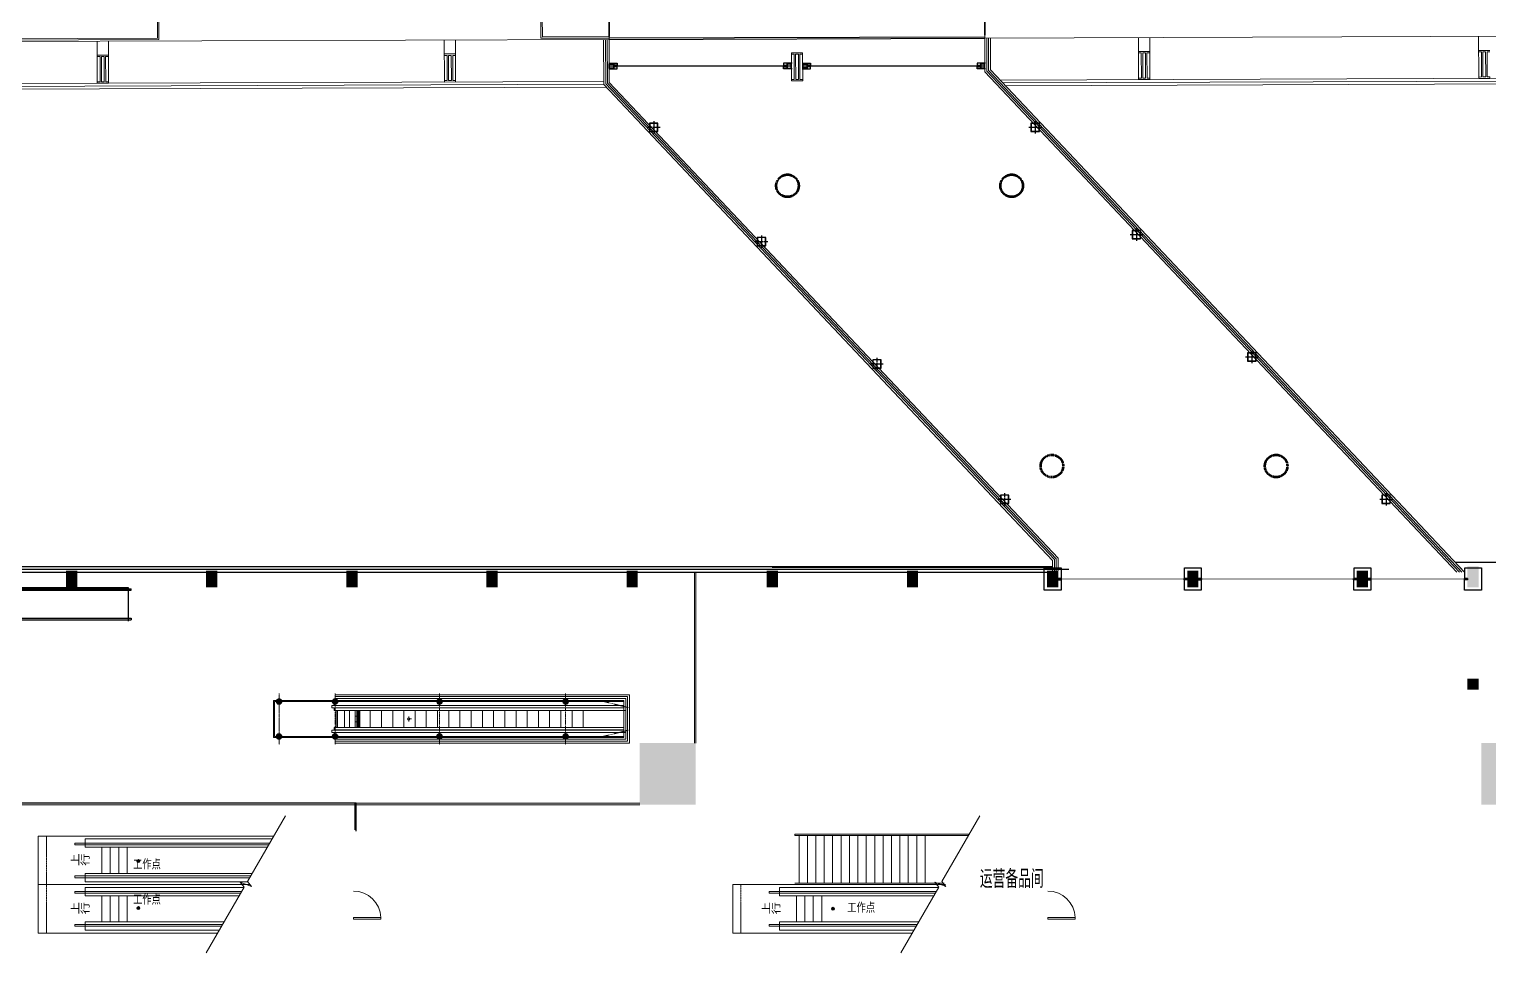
# Model space of a CAD drawing. Header units: millimetres. Extents: x 395197 to 699875, y 745 to 708816.
# Drawn here: x 552239 to 604315, y 520669 to 553624 of the extents above; entities that cross this region are included whole.
import ezdxf

# ---------------------------------------------------------------- set-up
doc = ezdxf.new("R2010")
doc.units = ezdxf.units.MM
for name, pattern in [('CENTER', [2, 1.25, -0.25, 0.25, -0.25]), ('CENTERX2', [101.6, 63.5, -12.7, 12.7, -12.7]), ('DASH', [0.35, 0.25, -0.1]), ('DASHDOT', [1, 0.5, -0.25, 0, -0.25]), ('DASHED', [0.75, 0.5, -0.25]), ('DASHED2', [0.375, 0.25, -0.125]), ('DOTE', [2.42, 2, -0.2, 0.02, -0.2])]:
    doc.linetypes.add(name, pattern=pattern)
for name, color, linetype in [('0-修改新增', 2, 'Continuous'), ('ZX-铺地', 253, 'Continuous'), ('中心线层', 1, 'CENTERX2'), ('伸缩缝', 40, 'Continuous'), ('尺寸标注层', 4, 'Continuous'), ('建-楼面', 2, 'Continuous'), ('建-楼面-完成面', 95, 'Continuous'), ('粗实线层', 7, 'Continuous'), ('龙阳路站平剖面图0625$0$A-WALL-FINI', 95, 'Continuous')]:
    doc.layers.add(name, color=color, linetype=linetype)
for name, color, linetype, lineweight in [('1', 253, 'Continuous', 9), ('2', 253, 'Continuous', 9), ('3', 3, 'Continuous', 9), ('4', 4, 'Continuous', 9), ('A-EVTR', 3, 'Continuous', 9), ('A-GLASS', 140, 'Continuous', 9), ('A-STRS', 50, 'Continuous', 9), ('A-SYMB', 13, 'Continuous', 9), ('A-TEXT', 4, 'Continuous', 9), ('C-NAME', 13, 'Continuous', 9), ('CENTER', 20, 'CENTER', 9), ('CONCRETE', 65, 'Continuous', 9), ('DIM_SYMB', 3, 'Continuous', 9), ('KbhRt主线_右线xl', 3, 'DOTE', 70), ('LATEX', 83, 'Continuous', 9), ('STAIR', 2, 'Continuous', 9), ('STEEL', 163, 'Continuous', 9), ('TEXT', 7, 'Continuous', 9), ('TRUSS', 53, 'Continuous', 9), ('建-柱-平面-混凝土柱', 6, 'Continuous', 9), ('建-楼梯', 50, 'Continuous', 9), ('建-窗扇', 252, 'Continuous', 9), ('栏杆', 2, 'Continuous', 5)]:
    doc.layers.add(name, color=color, linetype=linetype, lineweight=lineweight)
doc.styles.add('_TCH_DIM', font='txt1.shx', dxfattribs={"bigfont": '@@hztxt.shx'})
doc.styles.add('ECADI', font='hzs.shx', dxfattribs={"width": 0.7, "bigfont": 'hztxt.shx'})

# ---------------------------------------------------------------- blocks, each defined once
blk = doc.blocks.new('*X78')
at = {"color": 0}
for p, q in [((25970, 27181), (26081, 27292)), ((25970, 27189), (26072, 27292)), ((25970, 27198), (26063, 27292)), ((25971, 27208), (26054, 27291)), ((25971, 27173), (26088, 27290)), ((25973, 27220), (26042, 27288)), ((25973, 27166), (26032, 27225)), ((25975, 27160), (26021, 27206)), ((25978, 27153), (26020, 27195)), ((25979, 27234), (26028, 27283)), ((25980, 27147), (26020, 27187)), ((25983, 27141), (26021, 27179)), ((25987, 27136), (26024, 27173)), ((25991, 27131), (26027, 27167)), ((25995, 27126), (26030, 27162)), ((25996, 27260), (26002, 27266)), ((25999, 27121), (26034, 27157)), ((26004, 27117), (26039, 27153)), ((26008, 27113), (26044, 27149)), ((26013, 27109), (26050, 27146)), ((26019, 27106), (26057, 27144)), ((26025, 27103), (26064, 27143)), ((26031, 27100), (26073, 27142)), ((26037, 27230), (26096, 27289)), ((26037, 27098), (26084, 27144)), ((26044, 27096), (26166, 27218)), ((26051, 27094), (26168, 27211)), ((26056, 27240), (26102, 27287)), ((26059, 27093), (26169, 27203)), ((26067, 27242), (26109, 27284)), ((26067, 27092), (26170, 27195)), ((26075, 27242), (26115, 27281)), ((26076, 27092), (26169, 27186)), ((26083, 27241), (26120, 27278)), ((26086, 27094), (26168, 27176)), ((26089, 27238), (26126, 27275)), ((26095, 27235), (26131, 27271)), ((26097, 27096), (26166, 27164)), ((26100, 27232), (26136, 27267)), ((26105, 27228), (26140, 27263)), ((26109, 27223), (26145, 27258)), ((26112, 27102), (26160, 27150)), ((26113, 27218), (26149, 27254)), ((26116, 27212), (26152, 27248)), ((26118, 27205), (26156, 27243)), ((26118, 27178), (26164, 27225)), ((26119, 27198), (26159, 27237)), ((26119, 27189), (26162, 27231))]:
    blk.add_line(p, q, dxfattribs=at)
blk = doc.blocks.new('A$C6DF77E91')
at = {"layer": 'A-STRS'}
h = blk.add_hatch(color=256, dxfattribs=at)
h.paths.add_polyline_path([(119, 53, 0.414214), (66, 106), (66, 53)])
h.paths.add_polyline_path([(66, 53), (13, 53, 0.414214), (66, 0)])
h = blk.add_hatch(color=256, dxfattribs=at)
h.paths.add_polyline_path([(119, 53, 0.414214), (66, 106), (66, 53)])
h.paths.add_polyline_path([(66, 53), (13, 53, 0.414214), (66, 0)])
for p, q in [((0, 53), (132, 53)), ((0, 53), (132, 53)), ((66, 106), (66, 0)), ((66, 106), (66, 0)), ((66, 53), (66, 53)), ((66, 53), (66, 53)), ((66, 53), (66, 0)), ((66, 53), (66, 53)), ((66, 53), (66, 53)), ((66, 53), (66, 0))]:
    blk.add_line(p, q, dxfattribs=at)
blk.add_circle((66, 53), 52.8, dxfattribs=at)
blk = doc.blocks.new('_FZH')
blk.add_solid([(-0.5, -0.5), (0.5, -0.5), (-0.5, 0.5), (0.5, 0.5)])
blk = doc.blocks.new('$DorLib2D$00000001')
for p, q in [((0.45, 0.975), (0.5, 0.975)), ((0.45, 0), (0.45, 0.975)), ((0.5, 0), (0.5, 0.975)), ((0.5, 0), (0.45, 0))]:
    blk.add_line(p, q)
at = {"lineweight": 13}
blk.add_arc((0.475, 0), 0.975, 91.4693, 180, dxfattribs=at)
blk = doc.blocks.new('A$C6F8E2195')
at = {"layer": '中心线层'}
for p, q in [((-227, 0), (227, 0)), ((0, 222), (0, -222))]:
    blk.add_line(p, q, dxfattribs=at)
at = {"layer": '粗实线层'}
for points in [[(-150, -150), (150, -150), (150, 150), (-150, 150)], [(-140, -140), (140, -140), (140, 140), (-140, 140)]]:
    blk.add_lwpolyline(points, close=True, dxfattribs=at)
blk = doc.blocks.new('dfgdgh56j56767kk')
at = {"layer": '尺寸标注层'}
for p in [(1289442, -382581, 0), (1303053, -382581, 0), (1306666, -386411, 0), (1293289, -386658, 0), (1310784, -390775, 0), (1297406, -391023, 0), (1315574, -395852, 0)]:
    blk.add_blockref('A$C6F8E2195', p, dxfattribs=at)
at = {"layer": '尺寸标注层', "rotation": 359.9999999996085}
blk.add_blockref('A$C6F8E2195', (1301963, -395852, 0), dxfattribs=at)

msp = doc.modelspace()

# ---------------------------------------------------------------- linework, layer by layer
at = {"ltscale": 50, "elevation": 0}
msp.add_lwpolyline([(550053, 534254), (588553, 534254)], dxfattribs=at)
at = {"layer": '0-修改新增', "color": 3, "linetype": 'ByBlock', "elevation": 0}
for points in [[(572915, 552407), (573115, 552407), (573215, 552407), (573215, 552337), (573115, 552337), (573115, 552277)], [(572915, 552207), (573115, 552207), (573215, 552207), (573215, 552277), (573115, 552277), (573115, 552337)], [(579455, 552406), (579255, 552406), (579155, 552406), (579155, 552336), (579255, 552336), (579255, 552276)], [(579455, 552206), (579255, 552206), (579155, 552206), (579155, 552276), (579255, 552276), (579255, 552336)], [(579815, 552408), (580015, 552408), (580115, 552408), (580115, 552338), (580015, 552338), (580015, 552278)], [(579815, 552208), (580015, 552208), (580115, 552208), (580115, 552278), (580015, 552278), (580015, 552338)], [(586355, 552408), (586155, 552408), (586055, 552408), (586055, 552338), (586155, 552338), (586155, 552278)], [(586355, 552208), (586155, 552208), (586055, 552208), (586055, 552278), (586155, 552278), (586155, 552338)], [(563905, 525004), (563905, 526004), (546023, 526004)]]:
    msp.add_lwpolyline(points, dxfattribs=at)
for points in [[(572935, 552387), (573095, 552387), (573095, 552227), (572935, 552227)], [(572947, 552375), (573083, 552375), (573083, 552239), (572947, 552239)], [(579435, 552386), (579275, 552386), (579275, 552226), (579435, 552226)], [(579423, 552374), (579287, 552374), (579287, 552238), (579423, 552238)], [(579835, 552388), (579995, 552388), (579995, 552228), (579835, 552228)], [(579847, 552376), (579983, 552376), (579983, 552240), (579847, 552240)], [(586335, 552388), (586175, 552388), (586175, 552228), (586335, 552228)], [(586323, 552376), (586187, 552376), (586187, 552240), (586323, 552240)], [(589053, 534404), (589053, 533604), (588453, 533604), (588456, 534405)], [(594053, 534404), (594053, 533604), (593453, 533604), (593456, 534405)], [(600103, 534404), (600103, 533604), (599503, 533604), (599506, 534405)], [(604053, 534404), (604053, 533604), (603453, 533604), (603456, 534405)], [(588953, 533982), (589063, 533982), (589063, 533997), (589043, 533997), (589043, 533989), (589045, 533989), (589045, 533995), (589061, 533995), (589061, 533984), (588955, 533984), (588955, 534025), (589061, 534025), (589061, 534014), (589045, 534014), (589045, 534020), (589043, 534020), (589043, 534012), (589063, 534012), (589063, 534027), (588953, 534027)], [(593553, 533982), (593443, 533982), (593443, 533997), (593463, 533997), (593463, 533989), (593461, 533989), (593461, 533995), (593445, 533995), (593445, 533984), (593551, 533984), (593551, 534025), (593445, 534025), (593445, 534014), (593461, 534014), (593461, 534020), (593463, 534020), (593463, 534012), (593443, 534012), (593443, 534027), (593553, 534027)], [(593953, 533982), (594063, 533982), (594063, 533997), (594043, 533997), (594043, 533989), (594045, 533989), (594045, 533995), (594061, 533995), (594061, 533984), (593955, 533984), (593955, 534025), (594061, 534025), (594061, 534014), (594045, 534014), (594045, 534020), (594043, 534020), (594043, 534012), (594063, 534012), (594063, 534027), (593953, 534027)], [(599603, 533982), (599493, 533982), (599493, 533997), (599513, 533997), (599513, 533989), (599511, 533989), (599511, 533995), (599495, 533995), (599495, 533984), (599601, 533984), (599601, 534025), (599495, 534025), (599495, 534014), (599511, 534014), (599511, 534020), (599513, 534020), (599513, 534012), (599493, 534012), (599493, 534027), (599603, 534027)], [(600003, 533982), (600113, 533982), (600113, 533997), (600093, 533997), (600093, 533989), (600095, 533989), (600095, 533995), (600111, 533995), (600111, 533984), (600005, 533984), (600005, 534025), (600111, 534025), (600111, 534014), (600095, 534014), (600095, 534020), (600093, 534020), (600093, 534012), (600113, 534012), (600113, 534027), (600003, 534027)], [(603553, 533982), (603443, 533982), (603443, 533997), (603463, 533997), (603463, 533989), (603461, 533989), (603461, 533995), (603445, 533995), (603445, 533984), (603551, 533984), (603551, 534025), (603445, 534025), (603445, 534014), (603461, 534014), (603461, 534020), (603463, 534020), (603463, 534012), (603443, 534012), (603443, 534027), (603553, 534027)]]:
    msp.add_lwpolyline(points, close=True, dxfattribs=at)
at = {"layer": '1'}
for centre in [(561153, 529634, 0), (563153, 529634, 0), (566878, 529634, 0), (571378, 529634, 0), (561153, 528390, 0), (563153, 528390, 0), (566878, 528390, 0), (571378, 528390, 0)]:
    msp.add_circle(centre, 50, dxfattribs=at)
at = {"layer": '2', "extrusion": (-3.52896e-06, 4.65939e-05, 1)}
for p, q in [((556816, 553304, 0), (556814, 554000, 0)), ((556866, 553254, 0), (556864, 554001, 0)), ((570497, 553299, 0), (570495, 554047, 0)), ((570547, 553349, 0), (570545, 554047, 0)), ((556816, 553304, 0), (549853, 553280, 0)), ((556866, 553254, 0), (549853, 553230, 0)), ((572932, 553307, 0), (570497, 553299, 0)), ((572932, 553357, 0), (570547, 553349, 0)), ((579434, 552782, 0), (579437, 551832, 0)), ((579834, 552783, 0), (579837, 551833, 0))]:
    msp.add_line(p, q, dxfattribs=at)
at = {"layer": '2', "color": 252, "extrusion": (-3.52896e-06, 4.65939e-05, 1)}
for p, q in [((554664, 553196, 0), (554669, 551746, 0)), ((555064, 553197, 0), (555069, 551747, 0)), ((567048, 553239, 0), (567053, 551789, 0)), ((567448, 553240, 0), (567453, 551790, 0)), ((591816, 553325, 0), (591821, 551875, 0)), ((592216, 553326, 0), (592221, 551876, 0)), ((603949, 553367, 0), (603954, 551917, 0))]:
    msp.add_line(p, q, dxfattribs=at)
at = {"layer": '3', "color": 252, "extrusion": (-3.52896e-06, 4.65939e-05, 1)}
for p, q in [((572932, 553260, 0), (549853, 553179, 0)), ((655225, 552046, 0), (586884, 551808, 0)), ((572737, 551759, 0), (550299, 551680, 0)), ((572737, 551659, 0), (550299, 551580, 0)), ((572821, 551559, 0), (550299, 551480, 0)), ((655312, 551946, 0), (586978, 551708, 0)), ((655400, 551846, 0), (587072, 551608, 0))]:
    msp.add_line(p, q, dxfattribs=at)
at = {"layer": '3', "extrusion": (-3.52896e-06, 4.65939e-05, 1)}
msp.add_line((654337, 553543, 0), (586332, 553306, 0), dxfattribs=at)
at = {"layer": '3', "elevation": 0}
msp.add_lwpolyline([(603285, 534356), (603288, 534356)], dxfattribs=at)
at = {"layer": '4', "color": 252, "extrusion": (-3.52896e-06, 4.65939e-05, 1)}
for p, q in [((555066, 552697, 0), (554666, 552696, 0)), ((554666, 552696, 0), (554666, 552646, 0)), ((554766, 552646, 0), (554666, 552646, 0)), ((554766, 552646, 0), (554769, 551746, 0)), ((554816, 552646, 0), (554819, 551746, 0)), ((554916, 552646, 0), (554816, 552646, 0)), ((554916, 552646, 0), (554919, 551746, 0)), ((554966, 552647, 0), (554969, 551747, 0)), ((555066, 552647, 0), (554966, 552647, 0)), ((555066, 552697, 0), (555066, 552647, 0)), ((567449, 552740, 0), (567049, 552739, 0)), ((567049, 552739, 0), (567050, 552689, 0)), ((567150, 552689, 0), (567050, 552689, 0)), ((567150, 552689, 0), (567153, 551789, 0)), ((567300, 552690, 0), (567200, 552689, 0)), ((567200, 552689, 0), (567203, 551789, 0)), ((567300, 552690, 0), (567303, 551790, 0)), ((567350, 552690, 0), (567353, 551790, 0)), ((567450, 552690, 0), (567350, 552690, 0)), ((567449, 552740, 0), (567450, 552690, 0)), ((579434, 552782, 0), (579834, 552783, 0)), ((579434, 552782, 0), (579434, 552732, 0)), ((579434, 552732, 0), (579534, 552732, 0)), ((579534, 552732, 0), (579537, 551832, 0)), ((579584, 552732, 0), (579684, 552733, 0)), ((579584, 552732, 0), (579587, 551832, 0)), ((579684, 552733, 0), (579687, 551833, 0)), ((579734, 552733, 0), (579834, 552733, 0)), ((579734, 552733, 0), (579737, 551833, 0)), ((579834, 552783, 0), (579834, 552733, 0)), ((591817, 552825, 0), (592217, 552826, 0)), ((591817, 552825, 0), (591817, 552775, 0)), ((591817, 552775, 0), (591917, 552775, 0)), ((591917, 552775, 0), (591921, 551875, 0)), ((591967, 552775, 0), (592067, 552776, 0)), ((591967, 552775, 0), (591971, 551875, 0)), ((592067, 552776, 0), (592071, 551876, 0)), ((592117, 552776, 0), (592217, 552776, 0)), ((592117, 552776, 0), (592121, 551876, 0)), ((592217, 552826, 0), (592217, 552776, 0)), ((603951, 552867, 0), (604351, 552869, 0)), ((603951, 552867, 0), (603951, 552817, 0)), ((603951, 552817, 0), (604051, 552818, 0)), ((604051, 552818, 0), (604054, 551918, 0)), ((604101, 552818, 0), (604201, 552818, 0)), ((604101, 552818, 0), (604104, 551918, 0)), ((604201, 552818, 0), (604204, 551918, 0)), ((604251, 552818, 0), (604351, 552819, 0)), ((604251, 552818, 0), (604254, 551918, 0)), ((554769, 551746, 0), (554669, 551746, 0)), ((554919, 551746, 0), (554819, 551746, 0)), ((555069, 551747, 0), (554969, 551747, 0)), ((567153, 551789, 0), (567053, 551789, 0)), ((567303, 551790, 0), (567203, 551789, 0)), ((567453, 551790, 0), (567353, 551790, 0)), ((579437, 551832, 0), (579537, 551832, 0)), ((579587, 551832, 0), (579687, 551833, 0)), ((579737, 551833, 0), (579837, 551833, 0)), ((591821, 551875, 0), (591921, 551875, 0)), ((591971, 551875, 0), (592071, 551876, 0)), ((592121, 551876, 0), (592221, 551876, 0)), ((603954, 551917, 0), (604054, 551918, 0)), ((604104, 551918, 0), (604204, 551918, 0)), ((604254, 551918, 0), (604354, 551919, 0))]:
    msp.add_line(p, q, dxfattribs=at)
at = {"layer": '4', "color": 252, "extrusion": (-3.52896e-06, 4.65939e-05, 1), "elevation": 33}
for points in [[(555069, 551747), (555069, 551697), (554669, 551696), (554669, 551746)], [(567453, 551790), (567453, 551740), (567053, 551739), (567053, 551789)], [(579437, 551832), (579437, 551782), (579837, 551783), (579837, 551833)], [(591821, 551875), (591821, 551825), (592221, 551826), (592221, 551876)], [(603954, 551917), (603955, 551867), (604355, 551869), (604354, 551919)]]:
    msp.add_lwpolyline(points, dxfattribs=at)
at = {"layer": 'A-EVTR'}
for p, q in [((552565, 524834, 0), (560963, 524834, 0)), ((552565, 523104, 0), (552565, 524834, 0)), ((553864, 524524, 0), (553864, 524584, 0)), ((553864, 524584, 0), (560818, 524584, 0)), ((553864, 524524, 0), (560784, 524524, 0)), ((554234, 524434, 0), (554234, 524734, 0)), ((554234, 524734, 0), (560905, 524734, 0)), ((560732, 524434, 0), (554234, 524434, 0)), ((554834, 523504, 0), (554834, 524434, 0)), ((555134, 523504, 0), (555134, 524434, 0)), ((555434, 523504, 0), (555434, 524434, 0)), ((555734, 523504, 0), (555734, 524434, 0)), ((553865, 523354, 0), (553864, 523414, 0)), ((553864, 523414, 0), (560143, 523414, 0)), ((554234, 523504, 0), (554234, 523204, 0)), ((560195, 523504, 0), (554234, 523504, 0)), ((552565, 523104, 0), (560103, 523104, 0)), ((552565, 523104, 0), (560103, 523104, 0)), ((552565, 523104, 0), (552565, 521374, 0)), ((553865, 522854, 0), (553864, 522794, 0)), ((553865, 523347, 0), (560106, 523350, 0)), ((553865, 522861, 0), (559822, 522859, 0)), ((554234, 523204, 0), (560022, 523204, 0)), ((554234, 522704, 0), (554234, 523004, 0)), ((554234, 523004, 0), (559906, 523004, 0)), ((555034, 523204, 0), (560022, 523204, 0)), ((555034, 523004, 0), (559906, 523004, 0)), ((577344, 523104, 0), (584932, 523104, 0)), ((577344, 523104, 0), (577344, 521374, 0)), ((578643, 522861, 0), (584601, 522859, 0)), ((578643, 522854, 0), (578643, 522794, 0)), ((579013, 522704, 0), (579013, 523004, 0)), ((579013, 523004, 0), (584685, 523004, 0)), ((579813, 523004, 0), (584685, 523004, 0)), ((553864, 522794, 0), (559785, 522794, 0)), ((559733, 522704, 0), (554234, 522704, 0)), ((554834, 522704, 0), (554834, 521774, 0)), ((555134, 522704, 0), (555134, 521774, 0)), ((555434, 522704, 0), (555434, 521774, 0)), ((555734, 522704, 0), (555734, 521774, 0)), ((578643, 522794, 0), (584563, 522794, 0)), ((584511, 522704, 0), (579013, 522704, 0)), ((579613, 522704, 0), (579613, 521774, 0)), ((579913, 522704, 0), (579913, 521774, 0)), ((580213, 522704, 0), (580213, 521774, 0)), ((580513, 522704, 0), (580513, 521774, 0)), ((552565, 521374, 0), (558965, 521374, 0)), ((553864, 521684, 0), (553864, 521624, 0)), ((553864, 521684, 0), (559144, 521684, 0)), ((553864, 521624, 0), (559109, 521624, 0)), ((554234, 521774, 0), (554234, 521474, 0)), ((559196, 521774, 0), (554234, 521774, 0)), ((554234, 521474, 0), (559023, 521474, 0)), ((577344, 521374, 0), (583744, 521374, 0)), ((578643, 521684, 0), (578643, 521624, 0)), ((578643, 521684, 0), (583923, 521684, 0)), ((578643, 521624, 0), (583888, 521624, 0)), ((579013, 521774, 0), (579013, 521474, 0)), ((583974, 521774, 0), (579013, 521774, 0)), ((579013, 521474, 0), (583801, 521474, 0))]:
    msp.add_line(p, q, dxfattribs=at)
at = {"layer": 'A-EVTR', "linetype": 'DASHED2'}
for p, q in [((552855, 523104, 0), (552855, 524834, 0)), ((552855, 523104, 0), (552855, 521374, 0)), ((577634, 523104, 0), (577634, 521374, 0))]:
    msp.add_line(p, q, dxfattribs=at)
at = {"layer": 'A-GLASS'}
for p, q in [((573653, 529876, 0), (563153, 529876, 0)), ((563153, 529876, 0), (563153, 529675, 0)), ((563153, 529810, 0), (573587, 529810, 0)), ((563153, 529743, 0), (573520, 529743, 0)), ((573453, 529676, 0), (563153, 529676, 0)), ((573453, 529676, 0), (573453, 528354, 0)), ((573520, 528288, 0), (573520, 529743, 0)), ((573587, 528221, 0), (573587, 529810, 0)), ((573653, 529876, 0), (573653, 528154, 0)), ((561153, 528154, 0), (561153, 528354, 0)), ((573453, 528354, 0), (563153, 528354, 0)), ((563153, 528354, 0), (563153, 528154, 0)), ((563153, 528288, 0), (573520, 528288, 0)), ((563153, 528221, 0), (573587, 528221, 0)), ((573653, 528154, 0), (563153, 528154, 0))]:
    msp.add_line(p, q, dxfattribs=at)
at = {"layer": 'A-STRS'}
for p, q in [((585782, 524904, 0), (579554, 524904, 0)), ((579554, 524854, 0), (579554, 524904, 0)), ((585753, 524854, 0), (579554, 524854, 0)), ((579704, 524854, 0), (579704, 523154, 0)), ((580004, 524854, 0), (580004, 523154, 0)), ((580004, 524854, 0), (580004, 523154, 0)), ((580304, 524854, 0), (580304, 523154, 0)), ((580604, 524854, 0), (580604, 523154, 0)), ((580904, 524854, 0), (580904, 523154, 0)), ((581204, 524854, 0), (581204, 523154, 0)), ((581504, 524854, 0), (581504, 523154, 0)), ((581804, 524854, 0), (581804, 523154, 0)), ((582104, 524854, 0), (582104, 523154, 0)), ((582404, 524854, 0), (582404, 523154, 0)), ((582704, 524854, 0), (582704, 523154, 0)), ((583004, 524854, 0), (583004, 523154, 0)), ((583304, 524854, 0), (583304, 523154, 0)), ((583604, 524854, 0), (583604, 523154, 0)), ((583904, 524854, 0), (583904, 523154, 0)), ((584204, 524854, 0), (584204, 523154, 0)), ((560103, 523104, 0), (556309, 523104, 0)), ((560103, 523104, 0), (556309, 523104, 0)), ((584889, 523154, 0), (579554, 523154, 0)), ((584932, 523104, 0), (579554, 523104, 0))]:
    msp.add_line(p, q, dxfattribs=at)
at = {"layer": 'A-SYMB', "elevation": 0}
for points in [[(554200, 523969, 0, 0, 0), (560744, 523969, 80, 0, 0), (561044, 523969, 0, 0, 0)], [(554200, 522239, 0, 0, 0), (560744, 522239, 80, 0, 0), (561044, 522239, 0, 0, 0)], [(578851, 522239, 0, 0, 0), (586308, 522239, 80, 0, 0), (586608, 522239, 0, 0, 0)]]:
    msp.add_lwpolyline(points, format="xyseb", dxfattribs=at)
at = {"layer": 'CENTER', "linetype": 'CENTER'}
for p, q in [((561153, 529921, 0), (561153, 528103, 0)), ((561153, 529921, 0), (561153, 528103, 0)), ((561153, 529921, 0), (561153, 528103, 0)), ((563153, 529921, 0), (563153, 528103, 0)), ((563153, 529921, 0), (563153, 528103, 0)), ((563153, 529921, 0), (563153, 528103, 0)), ((566878, 529921, 0), (566878, 528103, 0)), ((566878, 529921, 0), (566878, 528103, 0)), ((566878, 529921, 0), (566878, 528103, 0)), ((571378, 529921, 0), (571378, 528103, 0)), ((571378, 529921, 0), (571378, 528103, 0)), ((571378, 529921, 0), (571378, 528103, 0))]:
    msp.add_line(p, q, dxfattribs=at)
at = {"layer": 'CENTER'}
for centre in [(561153, 529634, 0), (561153, 529634, 0), (561153, 529634, 0), (563153, 529634, 0), (563153, 529634, 0), (566878, 529634, 0), (566878, 529634, 0), (571378, 529634, 0), (571378, 529634, 0), (561153, 528390, 0), (561153, 528390, 0), (561153, 528390, 0), (563153, 528390, 0), (563153, 528390, 0), (566878, 528390, 0), (566878, 528390, 0), (571378, 528390, 0), (571378, 528390, 0)]:
    msp.add_circle(centre, 100, dxfattribs=at)
at = {"layer": 'CONCRETE'}
for p, q in [((560953, 529675, 0), (560953, 528354, 0)), ((563997, 529315, 0), (563869, 529315, 0)), ((563997, 529114, 0), (563869, 529114, 0)), ((563997, 529113, 0), (563869, 529113, 0)), ((563953, 529315, 0), (563953, 528710, 0)), ((563997, 529294, 0), (563953, 529294, 0)), ((563997, 529274, 0), (563953, 529274, 0)), ((563997, 529254, 0), (563953, 529254, 0)), ((563997, 529234, 0), (563953, 529234, 0)), ((563997, 529214, 0), (563953, 529214, 0)), ((563997, 529195, 0), (563953, 529195, 0)), ((563997, 529193, 0), (563953, 529193, 0)), ((563997, 529175, 0), (563953, 529175, 0)), ((563997, 529173, 0), (563953, 529173, 0)), ((563997, 529155, 0), (563953, 529155, 0)), ((563997, 529153, 0), (563953, 529153, 0)), ((563997, 529134, 0), (563953, 529134, 0)), ((563997, 529133, 0), (563953, 529133, 0)), ((563997, 529094, 0), (563953, 529094, 0)), ((563997, 529092, 0), (563953, 529092, 0)), ((563997, 528912, 0), (563869, 528912, 0)), ((563997, 528910, 0), (563869, 528910, 0)), ((563997, 528710, 0), (563869, 528710, 0)), ((563997, 529074, 0), (563953, 529074, 0)), ((563997, 529072, 0), (563953, 529072, 0)), ((563997, 529053, 0), (563953, 529053, 0)), ((563997, 529052, 0), (563953, 529052, 0)), ((563997, 529033, 0), (563953, 529033, 0)), ((563997, 529032, 0), (563953, 529032, 0)), ((563997, 529013, 0), (563953, 529013, 0)), ((563997, 529011, 0), (563953, 529011, 0)), ((563997, 528993, 0), (563953, 528993, 0)), ((563997, 528991, 0), (563953, 528991, 0)), ((563997, 528973, 0), (563953, 528973, 0)), ((563997, 528971, 0), (563953, 528971, 0)), ((563997, 528952, 0), (563953, 528952, 0)), ((563997, 528951, 0), (563953, 528951, 0)), ((563997, 528932, 0), (563953, 528932, 0)), ((563997, 528931, 0), (563953, 528931, 0)), ((563997, 528892, 0), (563953, 528892, 0)), ((563997, 528890, 0), (563953, 528890, 0)), ((563997, 528871, 0), (563953, 528871, 0)), ((563997, 528870, 0), (563953, 528870, 0)), ((563997, 528851, 0), (563953, 528851, 0)), ((563997, 528850, 0), (563953, 528850, 0)), ((563997, 528831, 0), (563953, 528831, 0)), ((563997, 528829, 0), (563953, 528829, 0)), ((563997, 528811, 0), (563953, 528811, 0)), ((563997, 528809, 0), (563953, 528809, 0)), ((563997, 528791, 0), (563953, 528791, 0)), ((563997, 528770, 0), (563953, 528770, 0)), ((563997, 528750, 0), (563953, 528750, 0)), ((563997, 528730, 0), (563953, 528730, 0))]:
    msp.add_line(p, q, dxfattribs=at)
at = {"layer": 'CONCRETE', "linetype": 'Continuous'}
for p, q in [((564632, 529670, 0), (560953, 529670, 0)), ((564632, 529675, 0), (563153, 529675, 0)), ((564632, 528354, 0), (560953, 528354, 0)), ((573453, 528354, 0), (564632, 528354, 0))]:
    msp.add_line(p, q, dxfattribs=at)
at = {"layer": 'DIM_SYMB', "linetype": 'ByBlock', "elevation": 0}
for points in [[(561380, 525559), (560025, 523212), (560169, 523041), (559768, 523186), (559913, 523017), (558559, 520669)], [(586158, 525559), (584804, 523212), (584947, 523041), (584547, 523186), (584691, 523017), (583337, 520669)]]:
    msp.add_lwpolyline(points, dxfattribs=at)
at = {"layer": 'KbhRt主线_右线xl', "color": 6, "linetype": 'DASHDOT', "extrusion": (-3.52896e-06, 4.65939e-05, 1), "const_width": 60, "elevation": 23}
for points in [[(572932, 553357), (572917, 557406), (570356, 557398)], [(586331, 553404), (586318, 557253)]]:
    msp.add_lwpolyline(points, dxfattribs=at)
at = {"layer": 'KbhRt主线_右线xl', "color": 5, "linetype": 'DASH'}
for centre in [(579293, 548037, 6), (587291, 548037, 13), (588727, 538037, 13), (596727, 538037, 13)]:
    msp.add_circle(centre, 400, dxfattribs=at)
at = {"layer": 'LATEX', "linetype": 'Continuous'}
for p, q in [((573453, 529496, 0), (563040, 529496, 0)), ((573453, 529410, 0), (563040, 529410, 0)), ((573520, 528529, 0), (563040, 528529, 0))]:
    msp.add_line(p, q, dxfattribs=at)
at = {"layer": 'LATEX'}
for p, q in [((563040, 529496, 0), (563040, 529410, 0)), ((563040, 528613, 0), (573453, 528613, 0)), ((563040, 528529, 0), (563040, 528613, 0))]:
    msp.add_line(p, q, dxfattribs=at)
at = {"layer": 'STAIR'}
for p, q in [((572738, 551647, 0), (572732, 553259, 0)), ((572807, 551675, 0), (572802, 553259, 0)), ((572867, 551699, 0), (572862, 553259, 0)), ((572937, 551727, 0), (572932, 553357, 0)), ((586336, 552097, 0), (586331, 553404, 0)), ((586406, 552125, 0), (586402, 553306, 0)), ((586466, 552148, 0), (586462, 553307, 0)), ((586536, 552176, 0), (586532, 553307, 0)), ((603169, 534254, 0), (586336, 552097, 0)), ((603265, 534254, 0), (586406, 552125, 0)), ((603348, 534254, 0), (586466, 552148, 0)), ((603444, 534254, 0), (586536, 552176, 0)), ((572738, 551647, 0), (588753, 534671, 0)), ((572807, 551675, 0), (588823, 534699, 0)), ((572867, 551699, 0), (588883, 534723, 0)), ((572937, 551727, 0), (588953, 534751, 0)), ((588753, 534304, 0), (588753, 534671, 0)), ((588823, 534304, 0), (588823, 534699, 0)), ((588883, 534304, 0), (588883, 534723, 0)), ((588953, 534304, 0), (588953, 534751, 0))]:
    msp.add_line(p, q, dxfattribs=at)
at = {"layer": 'STAIR', "color": 252, "linetype": 'DASH', "ltscale": 2, "elevation": 0}
for points, const_width in [([(572935, 552307), (579435, 552307)], 50), ([(579835, 552308), (586335, 552308)], 50), ([(588953, 534004), (593553, 534004)], 20), ([(593953, 534004), (599603, 534004)], 20), ([(600003, 534004), (603553, 534004)], 20)]:
    msp.add_lwpolyline(points, dxfattribs=dict(at, const_width=const_width))
at = {"layer": 'STEEL'}
for p, q in [((563117, 529634, 0), (563117, 529496, 0)), ((563117, 529410, 0), (563117, 529315, 0)), ((573453, 529404, 0), (563117, 529404, 0)), ((563193, 529315, 0), (563193, 528710, 0)), ((563236, 529318, 0), (563236, 528707, 0)), ((563236, 529315, 0), (563236, 528710, 0)), ((563483, 529315, 0), (563483, 528710, 0)), ((563483, 529315, 0), (563483, 528710, 0)), ((563669, 529315, 0), (563669, 528710, 0)), ((563669, 529315, 0), (563669, 528710, 0)), ((563869, 529315, 0), (563869, 528710, 0)), ((563931, 529315, 0), (563931, 528710, 0)), ((563931, 529315, 0), (563931, 528710, 0)), ((563931, 529315, 0), (563931, 528710, 0)), ((563997, 529315, 0), (563997, 528710, 0)), ((564041, 529315, 0), (564041, 528710, 0)), ((564408, 529315, 0), (564408, 528710, 0)), ((564408, 529315, 0), (564408, 528710, 0)), ((564408, 529315, 0), (564408, 528710, 0)), ((564808, 529315, 0), (564808, 528710, 0)), ((565208, 529315, 0), (565208, 528710, 0)), ((565208, 529315, 0), (565208, 528710, 0)), ((565208, 529315, 0), (565208, 528710, 0)), ((565608, 529315, 0), (565608, 528710, 0)), ((565608, 529315, 0), (565608, 528710, 0)), ((565608, 529315, 0), (565608, 528710, 0)), ((566008, 529315, 0), (566008, 528710, 0)), ((566408, 529315, 0), (566408, 528710, 0)), ((566808, 529315, 0), (566808, 528710, 0)), ((567208, 529315, 0), (567208, 528710, 0)), ((567608, 529315, 0), (567608, 528710, 0)), ((568008, 529315, 0), (568008, 528710, 0)), ((568008, 529315, 0), (568008, 528710, 0)), ((568008, 529315, 0), (568008, 528710, 0)), ((568008, 529315, 0), (568008, 528710, 0)), ((568408, 529315, 0), (568408, 528710, 0)), ((568408, 529315, 0), (568408, 528710, 0)), ((568408, 529315, 0), (568408, 528710, 0)), ((568408, 529315, 0), (568408, 528710, 0)), ((568408, 529315, 0), (568408, 528710, 0)), ((568408, 529315, 0), (568408, 528710, 0)), ((568408, 529315, 0), (568408, 528710, 0)), ((568408, 529315, 0), (568408, 528710, 0)), ((568808, 529315, 0), (568808, 528710, 0)), ((568808, 529315, 0), (568808, 528710, 0)), ((568808, 529315, 0), (568808, 528710, 0)), ((568808, 529315, 0), (568808, 528710, 0)), ((569208, 529315, 0), (569208, 528710, 0)), ((569208, 529315, 0), (569208, 528710, 0)), ((569208, 529315, 0), (569208, 528710, 0)), ((569208, 529315, 0), (569208, 528710, 0)), ((569608, 529315, 0), (569608, 528710, 0)), ((569608, 529315, 0), (569608, 528710, 0)), ((569608, 529315, 0), (569608, 528710, 0)), ((569608, 529315, 0), (569608, 528710, 0)), ((570008, 529315, 0), (570008, 528710, 0)), ((570008, 529315, 0), (570008, 528710, 0)), ((570008, 529315, 0), (570008, 528710, 0)), ((570008, 529315, 0), (570008, 528710, 0)), ((570408, 529315, 0), (570408, 528710, 0)), ((570408, 529315, 0), (570408, 528710, 0)), ((570408, 529315, 0), (570408, 528710, 0)), ((570408, 529315, 0), (570408, 528710, 0)), ((570808, 529315, 0), (570808, 528710, 0)), ((570808, 529315, 0), (570808, 528710, 0)), ((570808, 529315, 0), (570808, 528710, 0)), ((570808, 529315, 0), (570808, 528710, 0)), ((571208, 529315, 0), (571208, 528710, 0)), ((571208, 529315, 0), (571208, 528710, 0)), ((571208, 529315, 0), (571208, 528710, 0)), ((571208, 529315, 0), (571208, 528710, 0)), ((571608, 529315, 0), (571608, 528710, 0)), ((571608, 529315, 0), (571608, 528710, 0)), ((571608, 529315, 0), (571608, 528710, 0)), ((571608, 529315, 0), (571608, 528710, 0)), ((571608, 529315, 0), (571608, 528710, 0)), ((571608, 529315, 0), (571608, 528710, 0)), ((571608, 529315, 0), (571608, 528710, 0)), ((571608, 529315, 0), (571608, 528710, 0)), ((571608, 529315, 0), (571608, 528710, 0)), ((571608, 529315, 0), (571608, 528710, 0)), ((571608, 529315, 0), (571608, 528710, 0)), ((571608, 529315, 0), (571608, 528710, 0)), ((572008, 529315, 0), (572008, 528710, 0)), ((572008, 529315, 0), (572008, 528710, 0)), ((572008, 529315, 0), (572008, 528710, 0)), ((572008, 529315, 0), (572008, 528710, 0)), ((563117, 528710, 0), (563117, 528613, 0)), ((573453, 528621, 0), (563117, 528621, 0)), ((563869, 528909, 0), (563869, 528710, 0)), ((563997, 528909, 0), (563997, 528710, 0)), ((563997, 528909, 0), (563997, 528710, 0)), ((563117, 528529, 0), (563117, 528390, 0))]:
    msp.add_line(p, q, dxfattribs=at)
at = {"layer": 'STEEL', "linetype": 'Continuous'}
for p, q in [((573520, 529318, 0), (563117, 529318, 0)), ((573453, 529315, 0), (563117, 529315, 0)), ((573453, 528710, 0), (563117, 528710, 0)), ((573453, 528707, 0), (563117, 528707, 0))]:
    msp.add_line(p, q, dxfattribs=at)
at = {"layer": 'TEXT'}
for p, q in [((565778, 529095, 0), (565778, 528917, 0)), ((565778, 529012, 0), (565882, 529012, 0))]:
    msp.add_line(p, q, dxfattribs=at)
msp.add_circle((565778, 529012, 0), 46.7, dxfattribs=at)
at = {"layer": 'TRUSS'}
for p, q in [((560953, 529675, 0), (560953, 528354, 0)), ((560994, 529634, 0), (560994, 528390, 0)), ((560994, 529634, 0), (560994, 528390, 0))]:
    msp.add_line(p, q, dxfattribs=at)
at = {"layer": 'TRUSS', "linetype": 'Continuous'}
for p, q in [((573453, 529634, 0), (560994, 529634, 0)), ((573453, 528390, 0), (560994, 528390, 0))]:
    msp.add_line(p, q, dxfattribs=at)
at = {"layer": 'TRUSS', "linetype": 'DASHED'}
msp.add_line((561153, 529584, 0), (561153, 528440, 0), dxfattribs=at)
at = {"layer": 'ZX-铺地', "linetype": 'ByBlock', "elevation": 0}
for points in [[(549553, 533604), (555873, 533604)], [(549603, 533654), (555873, 533654)], [(549653, 533704), (555773, 533704)], [(555773, 533704), (555773, 532504)], [(555873, 533604), (555873, 533654)], [(548203, 532554), (555873, 532554)], [(548253, 532604), (555873, 532604)], [(555873, 532604), (555873, 532554)]]:
    msp.add_lwpolyline(points, dxfattribs=at)
at = {"layer": '伸缩缝'}
for p, q in [((572932, 553310, 0), (586332, 553356, 0)), ((572932, 553260, 0), (586332, 553306, 0))]:
    msp.add_line(p, q, dxfattribs=at)
at = {"layer": '建-楼梯', "linetype": 'DASH', "elevation": 0}
for points in [[(573653, 529408), (572578, 529676)], [(573653, 528622), (572578, 528354)]]:
    msp.add_lwpolyline(points, dxfattribs=at)
at = {"layer": '建-楼面', "elevation": 0}
for points in [[(549854, 534354), (589327, 534354)], [(550053, 534454), (588753, 534454)]]:
    msp.add_lwpolyline(points, dxfattribs=at)
at = {"layer": '建-楼面-完成面', "elevation": 0}
msp.add_lwpolyline([(603114, 534604), (667893, 534604), (667893, 534454)], dxfattribs=at)
at = {"layer": '栏杆'}
for p, q in [((575973, 528154, 0), (575973, 534254, 0)), ((576023, 528154, 0), (576023, 534254, 0)), ((574023, 526004, 0), (545053, 526004, 0)), ((563855, 525054, 0), (563855, 526004, 0)), ((574023, 525954, 0), (545053, 525954, 0)), ((563905, 525004, 0), (563905, 525954, 0))]:
    msp.add_line(p, q, dxfattribs=at)
at = {"layer": '栏杆', "extrusion": (4.14449e-05, -3.37589e-06, 1)}
for p, q in [((574023, 526004, 0), (563855, 526004, 0)), ((574023, 525954, 0), (563905, 525954, 0))]:
    msp.add_line(p, q, dxfattribs=at)
at = {"layer": '龙阳路站平剖面图0625$0$A-WALL-FINI'}
msp.add_line((588753, 534416, 0), (578744, 534416, 0), dxfattribs=at)

# ---------------------------------------------------------------- block references
at = {"layer": 'A-STRS', "xscale": -1, "rotation": 180}
msp.add_blockref('A$C6DF77E91', (556069, 523996, 0), dxfattribs=at)
at = {"layer": 'A-STRS'}
for p in [(556069, 522213, 0), (580847, 522186, 0)]:
    msp.add_blockref('A$C6DF77E91', p, dxfattribs=at)
at = {"layer": 'CENTER', "xscale": -1, "rotation": 359.9999999997215}
for p in [(587220, 502442, 0), (589220, 502442, 0), (592946, 502442, 0), (597446, 502442, 0), (587220, 501198, 0), (589220, 501198, 0), (592946, 501198, 0), (597446, 501198, 0)]:
    msp.add_blockref('*X78', p, dxfattribs=at)
at = {"layer": '尺寸标注层'}
msp.add_blockref('dfgdgh56j56767kk', (-714923, 932704, 0), dxfattribs=at)
at = {"layer": '建-柱-平面-混凝土柱'}
for p, xscale, yscale, zscale, rotation in [((553753, 534004, 0), 599.9999999997611, 399.9999999999866, 400.0000000000287, 270.0000000000468), ((553753, 534004, 0), 599.9999999997606, 399.9999999999866, 400.0000000000287, 270.0000042661452), ((553753, 534004, 0), 599.9999999997606, 399.9999999999868, 400.0000000000287, 270.0000042661464), ((558753, 534004, 0), 599.9999999997611, 399.9999999999866, 400.0000000000287, 270.0000000000468), ((563753, 534004, 0), 599.9999999997611, 399.9999999999866, 400.0000000000287, 270.0000000000468), ((568753, 534004, 0), 599.9999999997611, 399.9999999999866, 400.0000000000287, 270.0000000000468), ((573753, 534004, 0), 599.9999999997611, 399.9999999999866, 400.0000000000287, 270.0000000000468), ((578753, 534004, 0), 599.9999999997611, 399.9999999999866, 400.0000000000287, 270.0000000000468), ((583753, 534004, 0), 599.9999999997611, 399.9999999999866, 400.0000000000287, 270.0000000000468), ((588753, 534004, 0), 599.9999999997611, 399.9999999999866, 400.0000000000287, 270.0000000000468), ((593753, 534004, 0), 599.9999999997611, 399.9999999999866, 400.0000000000287, 270.0000000000468), ((599803, 534004, 0), 599.9999999997611, 399.9999999999866, 400.0000000000287, 270.0000000000468), ((603753, 534079, 0), 749.9999999133687, 399.9999999999866, 400.0000000000287, 270.0000000000521), ((603753, 530254, 0), 399.9999999999866, 399.9999999999866, 399.9999999999866, 270.0000000000543), ((575023, 527054, 0), 2200.000000000148, 1999.999999999933, 1999.999999999999, 90.0000000000564), ((605053, 527054, 0), 2200.000000000148, 1999.999999999933, 1999.999999999999, 90.0000000000564)]:
    msp.add_blockref('_FZH', p, dxfattribs=dict(at, xscale=xscale, yscale=yscale, zscale=zscale, rotation=rotation))
at = {"layer": '建-窗扇', "xscale": 1000.000000000185, "yscale": 1000.000000000185, "zscale": 199.9999999999999, "rotation": 270.0000000000588}
for p in [(563805, 522374, 0), (588584, 522374, 0)]:
    msp.add_blockref('$DorLib2D$00000001', p, dxfattribs=at)

# ---------------------------------------------------------------- texts
at = {"layer": 'A-TEXT', "style": '_TCH_DIM'}
for p in [(553699, 523794, 0), (553699, 522064, 0), (578350, 522064, 0)]:
    msp.add_text('上行', height=337.6, dxfattribs=at).set_placement(p)
at = {"layer": 'A-TEXT', "style": 'ECADI', "width": 0.7}
for p in [(555944, 523644, 0), (555944, 522390, 0), (581426, 522100, 0)]:
    msp.add_text('工作点', height=350, dxfattribs=at).set_placement(p)
at = {"layer": 'C-NAME', "style": 'ECADI', "width": 0.7}
msp.add_text('运营备品间', height=650, dxfattribs=at).set_placement((586157, 522982, 0))

doc.saveas('drawing.dxf')
